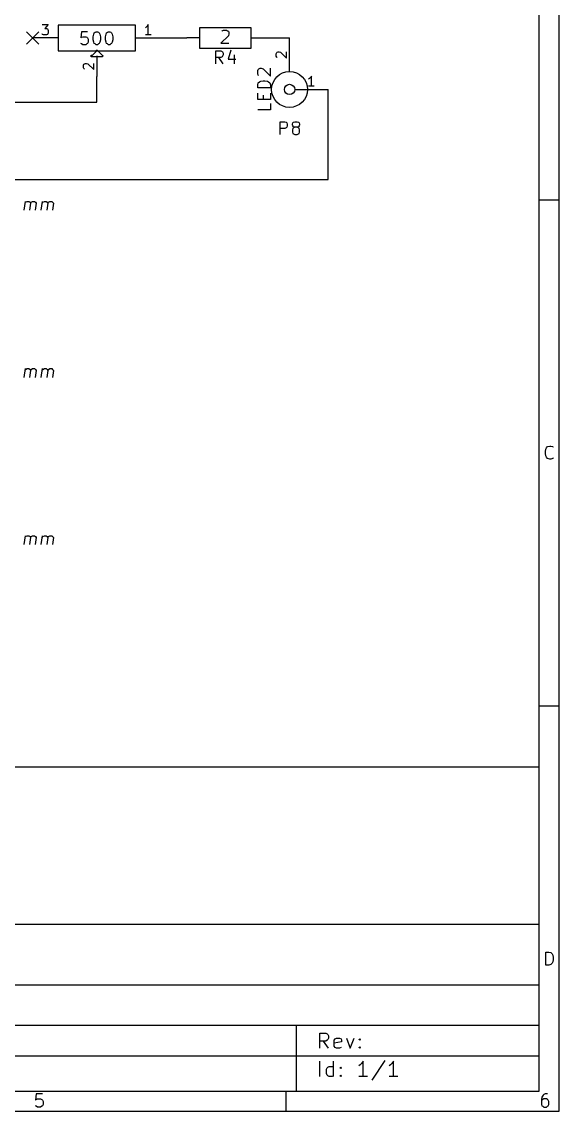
# Model space of a CAD drawing. Extents: x 10 to 287, y -200 to -10.
# Drawn here: x 233.9 to 287, y -200 to -92.4 of the extents above; entities that cross this region are included whole.
import ezdxf

# ---------------------------------------------------------------- set-up
doc = ezdxf.new("R2010")
doc.units = 0
doc.header["$MEASUREMENT"] = 0

msp = doc.modelspace()

# ---------------------------------------------------------------- linework, layer by layer
at = {"layer": 'Blue 2'}
for p, q in [((234.34, -93.3704), (235.56, -94.5896)), ((235.56, -93.3704), (234.34, -94.5896))]:
    msp.add_line(p, q, dxfattribs=at)
at = {"layer": 'Cyan 2'}
for p, q in [((239.776, -93.3704), (239.725, -93.9546)), ((240.386, -93.3704), (239.776, -93.3704)), ((240.944, -93.853), (240.995, -93.599)), ((240.995, -93.599), (241.046, -93.472)), ((241.046, -93.472), (241.122, -93.4212)), ((241.122, -93.4212), (241.224, -93.3704)), ((241.224, -93.3704), (241.351, -93.3704)), ((241.351, -93.3704), (241.478, -93.4212)), ((241.478, -93.4212), (241.529, -93.472)), ((241.529, -93.472), (241.605, -93.599)), ((241.605, -93.599), (241.656, -93.853)), ((242.164, -93.853), (242.214, -93.599)), ((242.214, -93.599), (242.265, -93.472)), ((242.265, -93.472), (242.341, -93.4212)), ((242.341, -93.4212), (242.443, -93.3704)), ((242.443, -93.3704), (242.57, -93.3704)), ((242.57, -93.3704), (242.697, -93.4212)), ((242.697, -93.4212), (242.748, -93.472)), ((242.748, -93.472), (242.824, -93.599)), ((242.824, -93.599), (242.875, -93.853)), ((253.644, -93.3196), (253.695, -93.2688)), ((253.695, -93.2688), (253.822, -93.218)), ((253.822, -93.218), (254.127, -93.218)), ((254.127, -93.218), (254.229, -93.2688)), ((254.229, -93.2688), (254.305, -93.3196)), ((254.305, -93.3196), (254.356, -93.4466)), ((254.356, -93.5736), (254.305, -93.7514)), ((254.356, -93.4466), (254.356, -93.5736)), ((239.725, -93.9546), (239.776, -93.9038)), ((239.776, -94.5642), (239.725, -94.5134)), ((239.776, -93.9038), (239.903, -93.853)), ((239.903, -94.6404), (239.776, -94.5642)), ((239.903, -93.853), (240.208, -93.853)), ((240.208, -94.6404), (239.903, -94.6404)), ((240.208, -93.853), (240.309, -93.9038)), ((240.309, -94.5642), (240.208, -94.6404)), ((240.309, -93.9038), (240.386, -93.9546)), ((240.386, -94.5134), (240.309, -94.5642)), ((240.386, -93.9546), (240.436, -94.0816)), ((240.436, -94.3864), (240.386, -94.5134)), ((240.436, -94.0816), (240.436, -94.3864)), ((240.944, -94.1578), (240.944, -93.853)), ((240.995, -94.3864), (240.944, -94.1578)), ((241.046, -94.5134), (240.995, -94.3864)), ((241.122, -94.5642), (241.046, -94.5134)), ((241.224, -94.6404), (241.122, -94.5642)), ((241.351, -94.6404), (241.224, -94.6404)), ((241.478, -94.5642), (241.351, -94.6404)), ((241.529, -94.5134), (241.478, -94.5642)), ((241.605, -94.3864), (241.529, -94.5134)), ((241.656, -94.1578), (241.605, -94.3864)), ((241.656, -93.853), (241.656, -94.1578)), ((242.164, -94.1578), (242.164, -93.853)), ((242.214, -94.3864), (242.164, -94.1578)), ((242.265, -94.5134), (242.214, -94.3864)), ((242.341, -94.5642), (242.265, -94.5134)), ((242.443, -94.6404), (242.341, -94.5642)), ((242.57, -94.6404), (242.443, -94.6404)), ((242.697, -94.5642), (242.57, -94.6404)), ((242.748, -94.5134), (242.697, -94.5642)), ((242.824, -94.3864), (242.748, -94.5134)), ((242.875, -94.1578), (242.824, -94.3864)), ((242.875, -93.853), (242.875, -94.1578)), ((254.305, -93.7514), (253.568, -94.488)), ((253.568, -94.488), (254.356, -94.488)), ((253.06, -96.52), (253.06, -95.25)), ((253.06, -95.25), (253.543, -95.25)), ((253.543, -95.25), (253.67, -95.3008)), ((253.67, -95.3008), (253.721, -95.3516)), ((253.721, -95.3516), (253.771, -95.4786)), ((253.771, -95.6564), (253.721, -95.7834)), ((253.771, -95.4786), (253.771, -95.6564)), ((254.559, -95.1738), (254.279, -96.0882)), ((254.864, -95.6564), (254.864, -96.52)), ((253.543, -95.9104), (253.06, -95.9104)), ((253.771, -96.52), (253.365, -95.9104)), ((253.67, -95.8342), (253.543, -95.9104)), ((253.721, -95.7834), (253.67, -95.8342)), ((254.279, -96.0882), (255.041, -96.0882)), ((257.2, -97.2058), (257.251, -97.1042)), ((257.2, -97.5106), (257.2, -97.2058)), ((257.251, -97.6376), (257.2, -97.5106)), ((257.251, -97.1042), (257.302, -97.028)), ((257.302, -97.6884), (257.251, -97.6376)), ((257.302, -97.028), (257.429, -96.9772)), ((257.429, -96.9772), (257.556, -96.9772)), ((257.556, -96.9772), (257.734, -97.028)), ((257.734, -97.028), (258.47, -97.7646)), ((258.47, -97.7646), (258.47, -96.9772)), ((257.2, -98.6028), (257.251, -98.425)), ((257.2, -98.9076), (257.2, -98.6028)), ((258.47, -98.9076), (257.2, -98.9076)), ((257.251, -98.425), (257.378, -98.298)), ((257.378, -98.298), (257.505, -98.2472)), ((257.505, -98.2472), (257.734, -98.1964)), ((257.734, -98.1964), (257.912, -98.1964)), ((257.912, -98.1964), (258.166, -98.2472)), ((258.166, -98.2472), (258.267, -98.298)), ((258.267, -98.298), (258.394, -98.425)), ((258.394, -98.425), (258.47, -98.6028)), ((258.47, -98.6028), (258.47, -98.9076)), ((257.2, -100.051), (257.2, -99.441)), ((258.47, -100.051), (257.2, -100.051)), ((257.785, -100.051), (257.785, -99.6188)), ((258.47, -99.441), (258.47, -100.051)), ((258.47, -101.067), (257.2, -101.067)), ((258.47, -100.457), (258.47, -101.067)), ((259.41, -103.53), (259.41, -102.26)), ((259.41, -102.26), (259.893, -102.26)), ((259.893, -102.921), (259.41, -102.921)), ((259.893, -102.26), (260.02, -102.311)), ((260.02, -102.845), (259.893, -102.921)), ((260.02, -102.311), (260.071, -102.362)), ((260.071, -102.794), (260.02, -102.845)), ((260.071, -102.362), (260.121, -102.489)), ((260.121, -102.667), (260.071, -102.794)), ((260.121, -102.489), (260.121, -102.667)), ((260.629, -102.489), (260.68, -102.362)), ((260.629, -102.565), (260.629, -102.489)), ((260.68, -102.667), (260.629, -102.565)), ((260.68, -102.921), (260.629, -103.048)), ((260.629, -103.048), (260.629, -103.276)), ((260.629, -103.276), (260.68, -103.403)), ((260.68, -102.362), (260.731, -102.311)), ((260.731, -102.743), (260.68, -102.667)), ((260.731, -102.845), (260.68, -102.921)), ((260.731, -102.311), (260.858, -102.26)), ((260.858, -102.794), (260.731, -102.743)), ((260.858, -102.794), (260.731, -102.845)), ((260.858, -102.26), (261.112, -102.26)), ((261.112, -102.794), (260.858, -102.794)), ((261.112, -102.26), (261.214, -102.311)), ((261.214, -102.743), (261.112, -102.794)), ((261.214, -102.845), (261.112, -102.794)), ((261.214, -102.311), (261.29, -102.362)), ((261.29, -102.667), (261.214, -102.743)), ((261.29, -102.921), (261.214, -102.845)), ((261.29, -102.362), (261.341, -102.489)), ((261.341, -102.565), (261.29, -102.667)), ((261.341, -103.048), (261.29, -102.921)), ((261.29, -103.403), (261.341, -103.276)), ((261.341, -102.489), (261.341, -102.565)), ((261.341, -103.276), (261.341, -103.048)), ((260.68, -103.403), (260.731, -103.454)), ((260.731, -103.454), (260.858, -103.53)), ((260.858, -103.53), (261.112, -103.53)), ((261.112, -103.53), (261.214, -103.454)), ((261.214, -103.454), (261.29, -103.403))]:
    msp.add_line(p, q, dxfattribs=at)
at = {"layer": 'Green 2'}
for p, q in [((247.65, -93.98), (250.19, -93.98)), ((257.81, -93.98), (260.35, -93.98)), ((241.3, -100.33), (241.3, -97.79)), ((264.16, -107.95), (264.16, -99.06)), ((220.98, -100.33), (241.3, -100.33)), ((203.2, -107.95), (264.16, -107.95))]:
    msp.add_line(p, q, dxfattribs=at)
at = {"layer": 'Magenta 2'}
for p, q in [((234.112, -110.998), (234.239, -110.134)), ((234.213, -110.261), (234.264, -110.211)), ((234.264, -110.211), (234.417, -110.134)), ((234.417, -110.134), (234.594, -110.134)), ((234.594, -110.134), (234.696, -110.211)), ((234.747, -110.312), (234.645, -110.998)), ((234.696, -110.211), (234.747, -110.312)), ((234.747, -110.312), (234.823, -110.211)), ((234.823, -110.211), (234.95, -110.134)), ((234.95, -110.134), (235.153, -110.134)), ((235.153, -110.134), (235.229, -110.211)), ((235.306, -110.312), (235.204, -110.998)), ((235.229, -110.211), (235.306, -110.312)), ((235.814, -110.998), (235.941, -110.134)), ((235.915, -110.261), (235.966, -110.211)), ((235.966, -110.211), (236.118, -110.134)), ((236.118, -110.134), (236.296, -110.134)), ((236.296, -110.134), (236.398, -110.211)), ((236.449, -110.312), (236.347, -110.998)), ((236.398, -110.211), (236.449, -110.312)), ((236.449, -110.312), (236.525, -110.211)), ((236.525, -110.211), (236.652, -110.134)), ((236.652, -110.134), (236.855, -110.134)), ((236.855, -110.134), (236.931, -110.211)), ((237.007, -110.312), (236.906, -110.998)), ((236.931, -110.211), (237.007, -110.312)), ((234.112, -127.508), (234.239, -126.644)), ((234.213, -126.771), (234.264, -126.721)), ((234.264, -126.721), (234.417, -126.644)), ((234.417, -126.644), (234.594, -126.644)), ((234.594, -126.644), (234.696, -126.721)), ((234.747, -126.822), (234.645, -127.508)), ((234.696, -126.721), (234.747, -126.822)), ((234.747, -126.822), (234.823, -126.721)), ((234.823, -126.721), (234.95, -126.644)), ((234.95, -126.644), (235.153, -126.644)), ((235.153, -126.644), (235.229, -126.721)), ((235.306, -126.822), (235.204, -127.508)), ((235.229, -126.721), (235.306, -126.822)), ((235.814, -127.508), (235.941, -126.644)), ((235.915, -126.771), (235.966, -126.721)), ((235.966, -126.721), (236.118, -126.644)), ((236.118, -126.644), (236.296, -126.644)), ((236.296, -126.644), (236.398, -126.721)), ((236.449, -126.822), (236.347, -127.508)), ((236.398, -126.721), (236.449, -126.822)), ((236.449, -126.822), (236.525, -126.721)), ((236.525, -126.721), (236.652, -126.644)), ((236.652, -126.644), (236.855, -126.644)), ((236.855, -126.644), (236.931, -126.721)), ((237.007, -126.822), (236.906, -127.508)), ((236.931, -126.721), (237.007, -126.822)), ((234.112, -144.018), (234.239, -143.154)), ((234.213, -143.281), (234.264, -143.231)), ((234.264, -143.231), (234.417, -143.154)), ((234.417, -143.154), (234.594, -143.154)), ((234.594, -143.154), (234.696, -143.231)), ((234.747, -143.332), (234.645, -144.018)), ((234.696, -143.231), (234.747, -143.332)), ((234.747, -143.332), (234.823, -143.231)), ((234.823, -143.231), (234.95, -143.154)), ((234.95, -143.154), (235.153, -143.154)), ((235.153, -143.154), (235.229, -143.231)), ((235.306, -143.332), (235.204, -144.018)), ((235.229, -143.231), (235.306, -143.332)), ((235.814, -144.018), (235.941, -143.154)), ((235.915, -143.281), (235.966, -143.231)), ((235.966, -143.231), (236.118, -143.154)), ((236.118, -143.154), (236.296, -143.154)), ((236.296, -143.154), (236.398, -143.231)), ((236.449, -143.332), (236.347, -144.018)), ((236.398, -143.231), (236.449, -143.332)), ((236.449, -143.332), (236.525, -143.231)), ((236.525, -143.231), (236.652, -143.154)), ((236.652, -143.154), (236.855, -143.154)), ((236.855, -143.154), (236.931, -143.231)), ((237.007, -143.332), (236.906, -144.018)), ((236.931, -143.231), (237.007, -143.332))]:
    msp.add_line(p, q, dxfattribs=at)
at = {"layer": 'Red 2'}
for p, q in [((286.995, -200), (286.995, -10.0076)), ((285.013, -198.018), (285.013, -11.9888)), ((235.89, -92.6592), (236.499, -92.6592)), ((235.941, -93.6244), (235.89, -93.5736)), ((236.017, -93.6752), (235.941, -93.6244)), ((236.499, -92.6592), (236.169, -93.0402)), ((236.169, -93.0402), (236.322, -93.0402)), ((236.322, -93.0402), (236.423, -93.091)), ((236.423, -93.6244), (236.322, -93.6752)), ((236.423, -93.091), (236.474, -93.1418)), ((236.474, -93.5736), (236.423, -93.6244)), ((236.474, -93.1418), (236.499, -93.2434)), ((236.499, -93.472), (236.474, -93.5736)), ((236.499, -93.2434), (236.499, -93.472)), ((245.11, -92.71), (237.49, -92.71)), ((237.49, -92.71), (237.49, -95.25)), ((245.11, -95.25), (245.11, -92.71)), ((246.177, -92.9132), (246.101, -92.964)), ((246.278, -92.8116), (246.177, -92.9132)), ((246.38, -92.6592), (246.278, -92.8116)), ((246.38, -93.6752), (246.38, -92.6592)), ((251.46, -92.964), (251.46, -94.996)), ((256.54, -92.964), (251.46, -92.964)), ((256.54, -94.996), (256.54, -92.964)), ((237.49, -93.98), (234.95, -93.98)), ((236.322, -93.6752), (236.017, -93.6752)), ((245.11, -93.98), (247.65, -93.98)), ((246.659, -93.6752), (246.101, -93.6752)), ((251.46, -93.98), (250.19, -93.98)), ((256.54, -93.98), (257.81, -93.98)), ((260.35, -97.282), (260.35, -93.98)), ((237.49, -95.25), (245.11, -95.25)), ((240.716, -95.7326), (240.767, -95.6818)), ((240.716, -95.7834), (240.716, -95.7326)), ((240.767, -95.6818), (240.868, -95.6818)), ((240.868, -95.6818), (241.249, -95.3008)), ((241.224, -95.2246), (241.275, -95.1738)), ((241.224, -95.2754), (241.224, -95.2246)), ((241.249, -95.3008), (241.224, -95.2754)), ((241.275, -95.1738), (241.325, -95.1738)), ((241.3, -95.758), (241.3, -97.79)), ((241.325, -95.1738), (241.859, -95.7072)), ((241.859, -95.7072), (241.884, -95.7072)), ((241.884, -95.7072), (241.884, -95.7834)), ((251.46, -94.996), (256.54, -94.996)), ((259.029, -95.5294), (259.08, -95.4278)), ((259.029, -95.7834), (259.029, -95.5294)), ((259.08, -95.4278), (259.131, -95.377)), ((259.131, -95.377), (259.232, -95.3516)), ((259.232, -95.3516), (259.334, -95.3516)), ((259.334, -95.3516), (259.461, -95.377)), ((259.461, -95.377), (260.045, -95.9612)), ((260.045, -95.9612), (260.045, -95.3516)), ((239.979, -96.6724), (240.03, -96.5708)), ((239.979, -96.9264), (239.979, -96.6724)), ((240.03, -96.5708), (240.081, -96.52)), ((240.081, -96.52), (240.182, -96.4946)), ((240.182, -96.4946), (240.284, -96.4946)), ((240.284, -96.4946), (240.411, -96.52)), ((240.411, -96.52), (240.995, -97.1042)), ((240.767, -95.8342), (240.716, -95.7834)), ((241.833, -95.8342), (240.767, -95.8342)), ((240.995, -97.1042), (240.995, -96.4946)), ((241.884, -95.7834), (241.833, -95.8342)), ((259.08, -95.8596), (259.029, -95.7834)), ((259.131, -95.9104), (259.08, -95.8596)), ((240.03, -97.0026), (239.979, -96.9264)), ((240.081, -97.0534), (240.03, -97.0026)), ((262.407, -97.8916), (262.306, -97.9932)), ((262.509, -97.7392), (262.407, -97.8916)), ((262.509, -98.7552), (262.509, -97.7392)), ((262.306, -97.9932), (262.23, -98.044)), ((262.788, -98.7552), (262.23, -98.7552)), ((260.858, -99.06), (264.16, -99.06)), ((286.995, -110.007), (285.013, -110.007)), ((285.674, -134.595), (285.75, -134.468)), ((285.75, -134.468), (285.852, -134.341)), ((285.852, -134.341), (286.055, -134.29)), ((286.055, -134.29), (286.182, -134.29)), ((286.182, -134.29), (286.36, -134.341)), ((286.36, -134.341), (286.41, -134.391)), ((285.623, -134.823), (285.674, -134.595)), ((285.623, -135.026), (285.623, -134.823)), ((285.674, -135.255), (285.623, -135.026)), ((285.75, -135.382), (285.674, -135.255)), ((285.852, -135.509), (285.75, -135.382)), ((286.055, -135.585), (285.852, -135.509)), ((286.182, -135.585), (286.055, -135.585)), ((286.36, -135.509), (286.182, -135.585)), ((286.41, -135.458), (286.36, -135.509)), ((286.995, -159.995), (285.013, -159.995)), ((285.013, -166.014), (177.013, -166.014)), ((285.013, -198.018), (285.013, -166.014)), ((177.013, -181.508), (285.013, -181.508)), ((285.674, -185.572), (285.674, -184.277)), ((285.674, -184.277), (285.979, -184.277)), ((285.979, -184.277), (286.182, -184.328)), ((286.182, -184.328), (286.283, -184.455)), ((286.283, -184.455), (286.36, -184.582)), ((286.36, -184.582), (286.41, -184.81)), ((286.41, -185.014), (286.36, -185.242)), ((286.41, -184.81), (286.41, -185.014)), ((285.979, -185.572), (285.674, -185.572)), ((286.182, -185.496), (285.979, -185.572)), ((286.283, -185.369), (286.182, -185.496)), ((286.36, -185.242), (286.283, -185.369)), ((177.013, -187.503), (285.013, -187.503)), ((177.013, -191.516), (285.013, -191.516)), ((261.01, -191.516), (261.01, -198.018)), ((263.347, -193.777), (263.347, -192.278)), ((263.347, -192.278), (263.931, -192.278)), ((263.931, -192.278), (264.058, -192.354)), ((264.058, -192.354), (264.135, -192.43)), ((264.135, -192.43), (264.211, -192.557)), ((264.211, -192.557), (264.211, -192.786)), ((263.931, -193.065), (263.347, -193.065)), ((264.211, -193.777), (263.703, -193.065)), ((264.058, -192.989), (263.931, -193.065)), ((264.135, -192.913), (264.058, -192.989)), ((264.211, -192.786), (264.135, -192.913)), ((264.77, -192.989), (264.846, -192.862)), ((264.77, -193.573), (264.77, -192.989)), ((265.481, -193.142), (264.77, -193.294)), ((264.846, -193.7), (264.77, -193.573)), ((264.846, -192.862), (264.998, -192.786)), ((264.998, -193.777), (264.846, -193.7)), ((264.998, -192.786), (265.278, -192.786)), ((265.278, -192.786), (265.43, -192.862)), ((265.43, -193.7), (265.278, -193.777)), ((265.43, -192.862), (265.481, -192.989)), ((265.481, -192.989), (265.481, -193.142)), ((265.989, -192.786), (266.344, -193.777)), ((266.344, -193.777), (266.725, -192.786)), ((267.208, -192.913), (267.284, -192.862)), ((267.284, -192.989), (267.208, -192.913)), ((267.208, -193.7), (267.284, -193.65)), ((267.284, -193.777), (267.208, -193.7)), ((267.284, -192.862), (267.36, -192.913)), ((267.284, -192.862), (267.284, -192.989)), ((267.36, -192.913), (267.284, -192.989)), ((267.284, -193.65), (267.36, -193.7)), ((267.284, -193.65), (267.284, -193.777)), ((267.36, -193.7), (267.284, -193.777)), ((177.013, -194.513), (285.013, -194.513)), ((265.278, -193.777), (264.998, -193.777)), ((263.347, -196.571), (263.347, -195.072)), ((263.982, -195.859), (264.058, -195.707)), ((263.982, -196.291), (263.982, -195.859)), ((264.058, -195.707), (264.135, -195.656)), ((264.135, -195.656), (264.262, -195.58)), ((264.262, -195.58), (264.566, -195.58)), ((264.566, -195.58), (264.693, -195.656)), ((264.693, -196.571), (264.693, -195.072)), ((265.328, -195.707), (265.405, -195.656)), ((265.405, -195.783), (265.328, -195.707)), ((265.405, -195.656), (265.481, -195.707)), ((265.405, -195.656), (265.405, -195.783)), ((265.481, -195.707), (265.405, -195.783)), ((267.335, -195.428), (267.183, -195.504)), ((267.462, -195.301), (267.335, -195.428)), ((267.614, -195.072), (267.462, -195.301)), ((267.614, -196.571), (267.614, -195.072)), ((269.748, -194.996), (268.478, -196.926)), ((270.332, -195.428), (270.18, -195.504)), ((270.459, -195.301), (270.332, -195.428)), ((270.612, -195.072), (270.459, -195.301)), ((270.612, -196.571), (270.612, -195.072)), ((264.058, -196.444), (263.982, -196.291)), ((264.135, -196.494), (264.058, -196.444)), ((264.262, -196.571), (264.135, -196.494)), ((264.566, -196.571), (264.262, -196.571)), ((264.693, -196.494), (264.566, -196.571)), ((265.328, -196.494), (265.405, -196.444)), ((265.405, -196.571), (265.328, -196.494)), ((265.405, -196.444), (265.481, -196.494)), ((265.405, -196.444), (265.405, -196.571)), ((265.481, -196.494), (265.405, -196.571)), ((268.046, -196.571), (267.183, -196.571)), ((271.043, -196.571), (270.18, -196.571)), ((11.9888, -198.018), (285.013, -198.018)), ((177.013, -198.018), (285.013, -198.018)), ((259.994, -198.018), (259.994, -200)), ((235.306, -198.298), (235.255, -198.907)), ((235.255, -198.907), (235.306, -198.831)), ((235.915, -198.298), (235.306, -198.298)), ((235.306, -198.831), (235.433, -198.78)), ((235.433, -198.78), (235.737, -198.78)), ((235.737, -198.78), (235.864, -198.831)), ((235.864, -198.831), (235.915, -198.907)), ((235.915, -198.907), (235.991, -199.034)), ((235.991, -199.034), (235.991, -199.339)), ((285.293, -198.603), (285.242, -198.831)), ((285.242, -198.831), (285.242, -199.339)), ((285.293, -198.907), (285.242, -199.034)), ((285.42, -198.399), (285.293, -198.603)), ((285.369, -198.831), (285.293, -198.907)), ((285.471, -198.78), (285.369, -198.831)), ((285.471, -198.349), (285.42, -198.399)), ((285.598, -198.298), (285.471, -198.349)), ((285.725, -198.78), (285.471, -198.78)), ((285.852, -198.298), (285.598, -198.298)), ((285.852, -198.831), (285.725, -198.78)), ((285.902, -198.907), (285.852, -198.831)), ((285.979, -199.034), (285.902, -198.907)), ((285.979, -199.339), (285.979, -199.034)), ((10.0076, -200), (286.995, -200)), ((235.306, -199.517), (235.255, -199.466)), ((235.433, -199.593), (235.306, -199.517)), ((235.737, -199.593), (235.433, -199.593)), ((235.864, -199.517), (235.737, -199.593)), ((235.915, -199.466), (235.864, -199.517)), ((235.991, -199.339), (235.915, -199.466)), ((285.242, -199.339), (285.293, -199.466)), ((285.293, -199.466), (285.369, -199.517)), ((285.369, -199.517), (285.471, -199.593)), ((285.471, -199.593), (285.725, -199.593)), ((285.725, -199.593), (285.852, -199.517)), ((285.852, -199.517), (285.902, -199.466)), ((285.902, -199.466), (285.979, -199.339))]:
    msp.add_line(p, q, dxfattribs=at)
for radius in [1.778, 0.508]:
    msp.add_circle((260.35, -99.06), radius, dxfattribs=at)

doc.saveas('drawing.dxf')
